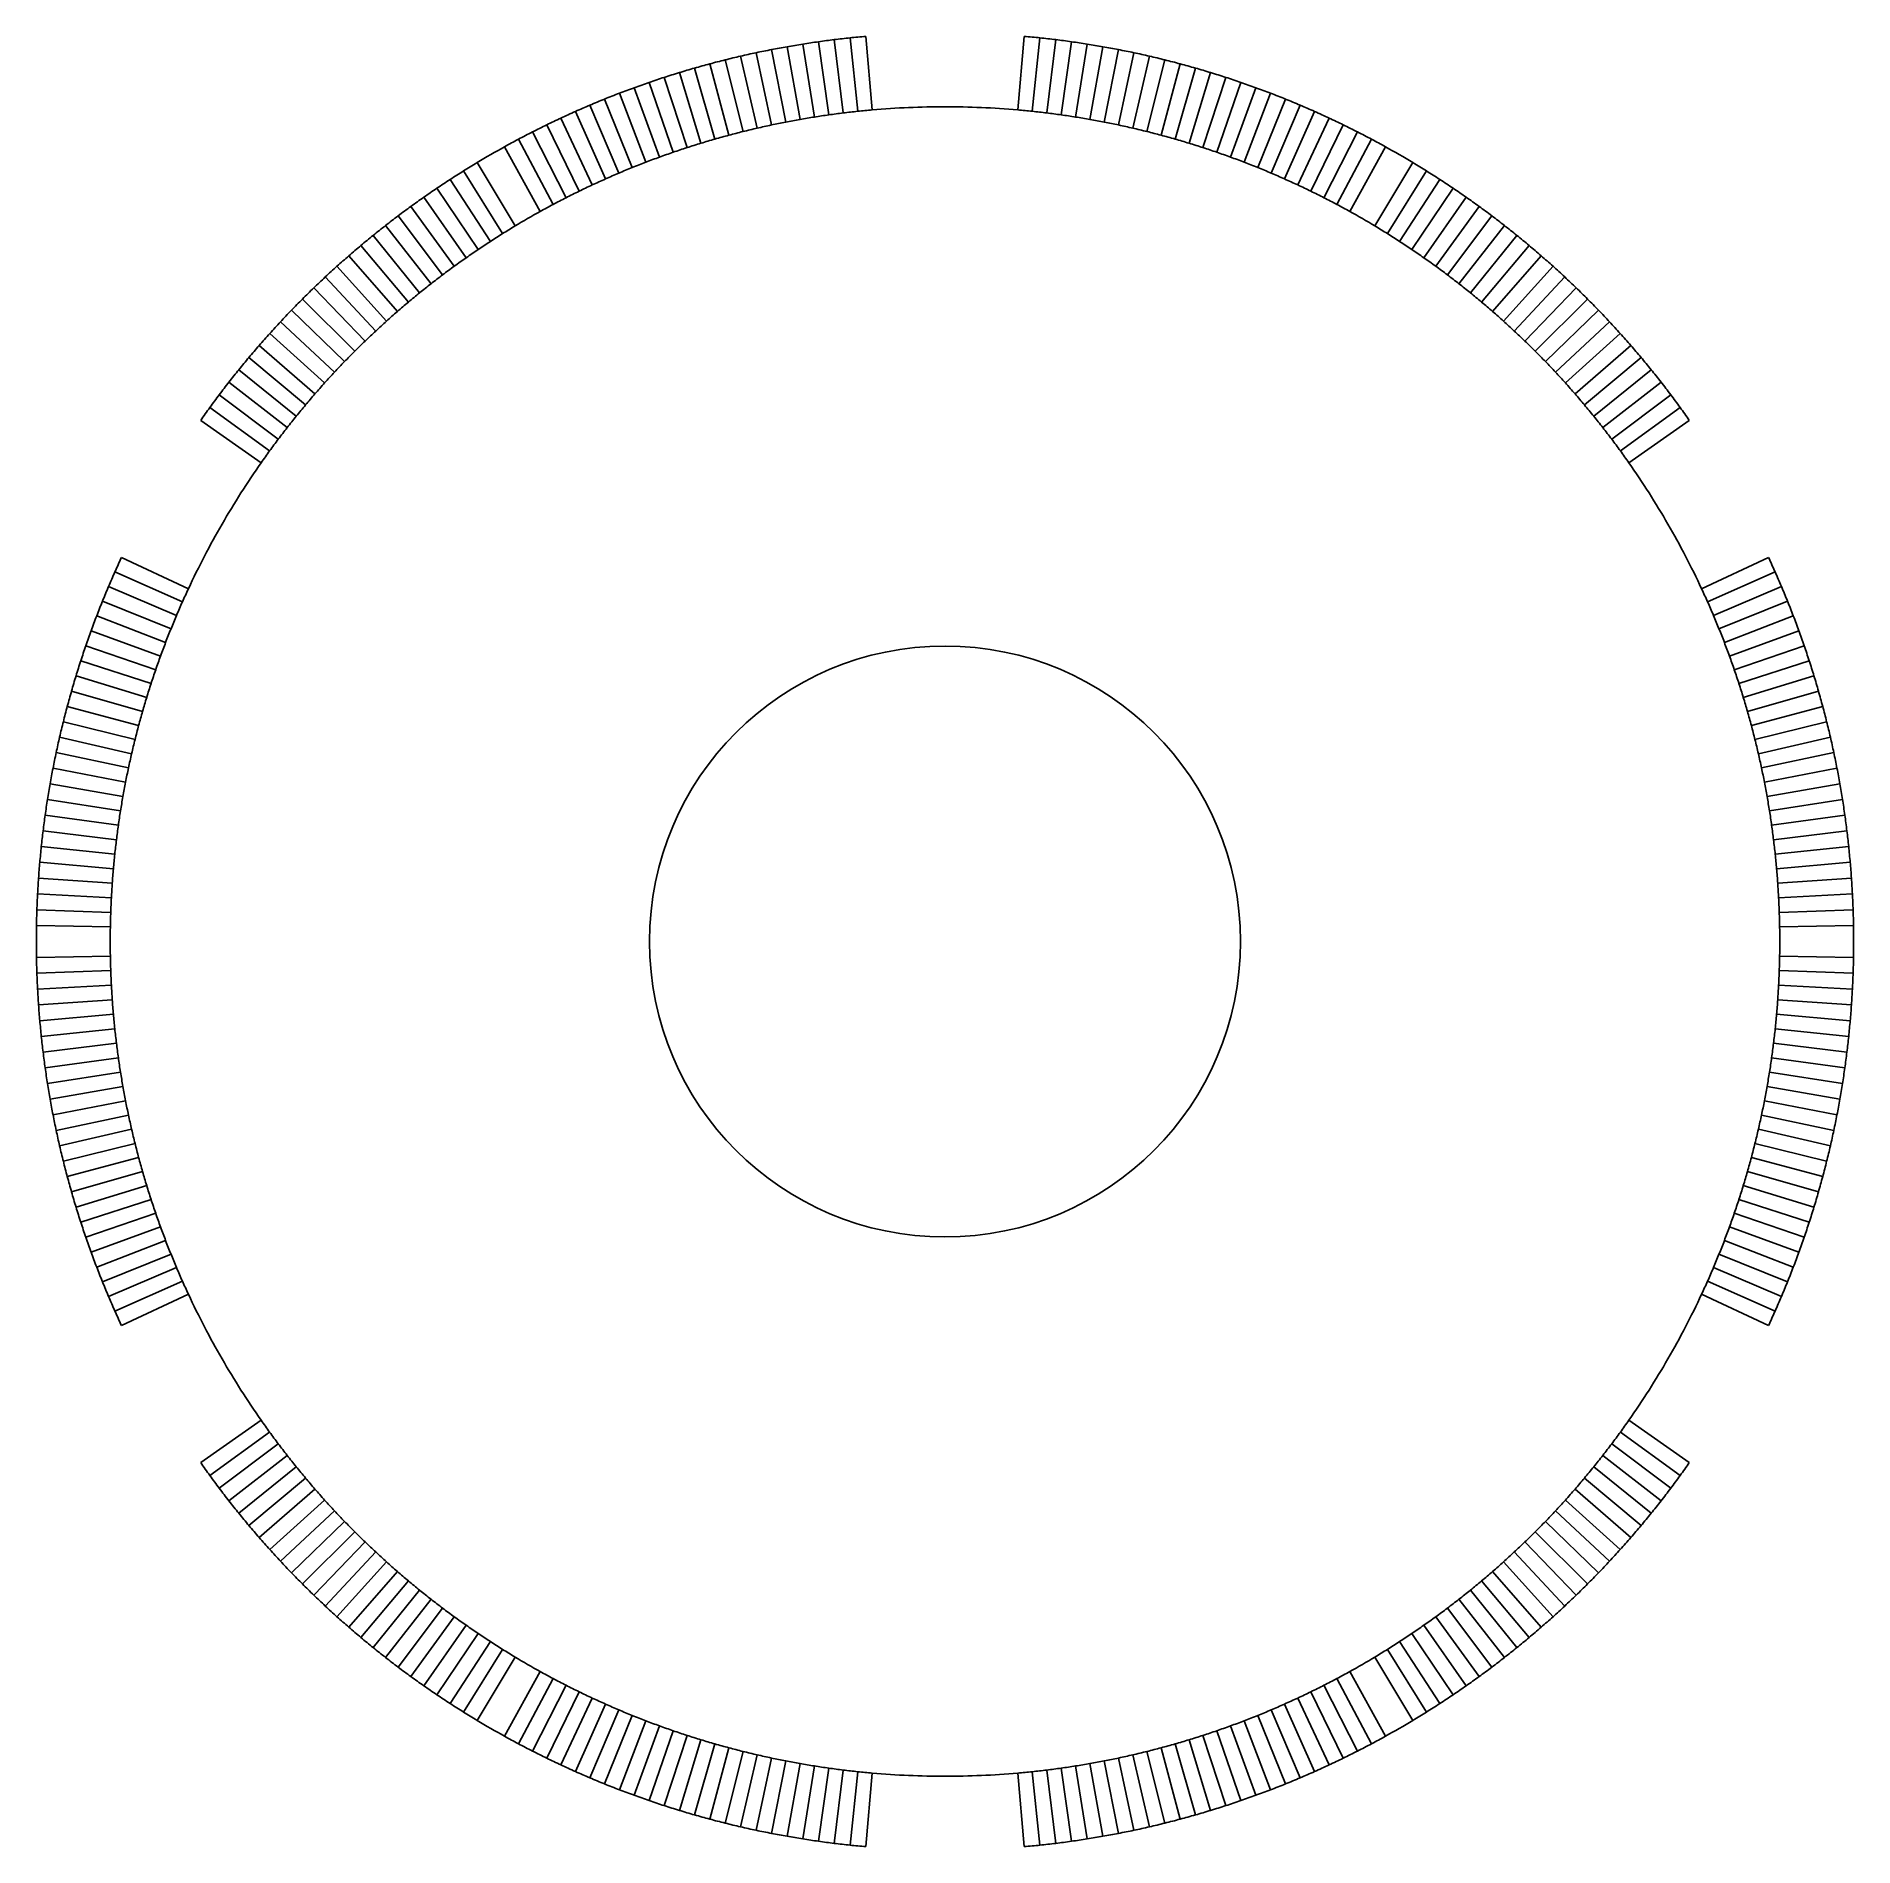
# Model space of a CAD drawing. Extents: x -62 to 62, y -61 to 61.
import ezdxf

# ---------------------------------------------------------------- set-up
doc = ezdxf.new("R2010")
doc.units = 0
doc.layers.add('layer 10', color=7, linetype='CONTINUOUS')

msp = doc.modelspace()

# ---------------------------------------------------------------- linework, layer by layer
at = {"layer": 'layer 10'}
for p, q in [((-10.780708, 55.461936), (-11.734753, 60.370072)), ((-9.811122, 55.641638), (-10.679363, 60.565677)), ((-8.838547, 55.804391), (-9.62072, 60.742833)), ((-7.86328, 55.950146), (-8.559146, 60.901486)), ((-6.885618, 56.078858), (-7.494965, 61.041588)), ((-5.905858, 56.190487), (-6.4285, 61.163097)), ((-4.924299, 56.285), (-5.360078, 61.265974)), ((4.924299, 56.285), (5.360078, 61.265974)), ((5.905858, 56.190487), (6.4285, 61.163097)), ((6.885618, 56.078858), (7.494965, 61.041588)), ((7.86328, 55.950146), (8.559146, 60.901486)), ((8.838547, 55.804391), (9.62072, 60.742833)), ((9.811122, 55.641638), (10.679363, 60.565677)), ((10.780708, 55.461936), (11.734753, 60.370072)), ((-15.573511, 54.311286), (-16.951697, 59.117594)), ((-14.623276, 54.574809), (-15.917371, 59.404438)), ((-13.668587, 54.821709), (-14.878197, 59.673187)), ((-12.709735, 55.051909), (-13.83449, 59.923759)), ((-11.747011, 55.265339), (-12.786569, 60.156077)), ((11.747011, 55.265339), (12.786569, 60.156077)), ((12.709735, 55.051909), (13.83449, 59.923759)), ((13.668587, 54.821709), (14.878197, 59.673187)), ((14.623276, 54.574809), (15.917371, 59.404438)), ((15.573511, 54.311286), (16.951697, 59.117594)), ((-18.394601, 53.4218), (-20.022441, 58.149392)), ((-17.45946, 53.734693), (-19.004545, 58.489976)), ((-16.519001, 54.031219), (-17.98086, 58.812742)), ((16.519001, 54.031219), (17.98086, 58.812742)), ((17.45946, 53.734693), (19.004545, 58.489976)), ((18.394601, 53.4218), (20.022441, 58.149392)), ((-22.076309, 52.008524), (-24.029964, 56.611048)), ((-21.165273, 52.385888), (-23.038305, 57.021807)), ((-20.247789, 52.747294), (-22.039629, 57.415196)), ((-19.324138, 53.092633), (-21.034239, 57.791096)), ((19.324138, 53.092633), (21.034239, 57.791096)), ((20.247789, 52.747294), (22.039629, 57.415196)), ((21.165273, 52.385888), (23.038305, 57.021807)), ((22.076309, 52.008524), (24.029964, 56.611048)), ((-23.877932, 51.20639), (-25.991023, 55.737929)), ((-22.98062, 51.615318), (-25.014304, 56.183046)), ((22.98062, 51.615318), (25.014304, 56.183046)), ((23.877932, 51.20639), (25.991023, 55.737929)), ((-26.525143, 49.886539), (-28.872501, 54.301277)), ((-25.650463, 50.341869), (-27.920416, 54.796901)), ((-24.76797, 50.781864), (-26.959826, 55.275834)), ((24.76797, 50.781864), (26.959826, 55.275834)), ((25.650463, 50.341869), (27.920416, 54.796901)), ((26.525143, 49.886539), (28.872501, 54.301277)), ((-27.391744, 49.416013), (-29.815792, 53.789112)), ((27.391744, 49.416013), (29.815792, 53.789112)), ((-29.940438, 47.914717), (-32.590035, 52.154958)), ((-29.099651, 48.429952), (-31.674842, 52.715789)), ((29.099651, 48.429952), (31.674842, 52.715789)), ((29.940438, 47.914717), (32.590035, 52.154958)), ((-31.594399, 46.840623), (-34.390364, 50.985811)), ((-30.772105, 47.384887), (-33.495301, 51.57824)), ((30.772105, 47.384887), (33.495301, 51.57824)), ((31.594399, 46.840623), (34.390364, 50.985811)), ((-33.209867, 45.70946), (-36.148793, 49.754545)), ((-32.407069, 46.282091), (-35.274951, 50.377851)), ((32.407069, 46.282091), (35.274951, 50.377851)), ((33.209867, 45.70946), (36.148793, 49.754545)), ((-34.784873, 44.522608), (-37.863181, 48.462661)), ((-34.002549, 45.122906), (-37.011624, 49.116084)), ((34.002549, 45.122906), (37.011624, 49.116084)), ((34.784873, 44.522608), (37.863181, 48.462661)), ((-36.3175, 43.281511), (-39.531438, 47.111733)), ((-35.556602, 43.908747), (-38.703204, 47.794477)), ((35.556602, 43.908747), (38.703204, 47.794477)), ((36.3175, 43.281511), (39.531438, 47.111733)), ((-37.805879, 41.987683), (-41.151532, 45.703407)), ((-37.067335, 42.641091), (-40.34763, 46.414639)), ((37.067335, 42.641091), (40.34763, 46.414639)), ((37.805879, 41.987683), (41.151532, 45.703407)), ((-38.532907, 41.321484), (-41.942899, 44.978253)), ((38.532907, 41.321484), (41.942899, 44.978253)), ((-39.951533, 39.951533), (-43.487067, 43.487067)), ((-39.248198, 40.642699), (-42.72149, 44.239398)), ((39.248198, 40.642699), (42.72149, 44.239398)), ((39.951533, 39.951533), (43.487067, 43.487067)), ((-41.321484, 38.532907), (-44.978253, 41.942899)), ((-40.642699, 39.248198), (-44.239398, 42.72149)), ((40.642699, 39.248198), (44.239398, 42.72149)), ((41.321484, 38.532907), (44.978253, 41.942899)), ((-41.987683, 37.805879), (-45.703407, 41.151532)), ((41.987683, 37.805879), (45.703407, 41.151532)), ((-43.281511, 36.3175), (-47.111733, 39.531438)), ((-42.641091, 37.067335), (-46.414639, 40.34763)), ((42.641091, 37.067335), (46.414639, 40.34763)), ((43.281511, 36.3175), (47.111733, 39.531438)), ((-43.908747, 35.556602), (-47.794477, 38.703204)), ((43.908747, 35.556602), (47.794477, 38.703204)), ((-45.122906, 34.002549), (-49.116084, 37.011624)), ((-44.522608, 34.784873), (-48.462661, 37.863181)), ((44.522608, 34.784873), (48.462661, 37.863181)), ((45.122906, 34.002549), (49.116084, 37.011624)), ((-45.70946, 33.209867), (-49.754545, 36.148793)), ((45.70946, 33.209867), (49.754545, 36.148793)), ((-46.282091, 32.407069), (-50.377851, 35.274951)), ((46.282091, 32.407069), (50.377851, 35.274951)), ((-51.20639, 23.877932), (-55.737929, 25.991023)), ((51.20639, 23.877932), (55.737929, 25.991023)), ((-51.615318, 22.98062), (-56.183046, 25.014304)), ((51.615318, 22.98062), (56.183046, 25.014304)), ((-52.008524, 22.076309), (-56.611048, 24.029964)), ((52.008524, 22.076309), (56.611048, 24.029964)), ((-52.385888, 21.165273), (-57.021807, 23.038305)), ((52.385888, 21.165273), (57.021807, 23.038305)), ((-53.092633, 19.324138), (-57.791096, 21.034239)), ((-52.747294, 20.247789), (-57.415196, 22.039629)), ((52.747294, 20.247789), (57.415196, 22.039629)), ((53.092633, 19.324138), (57.791096, 21.034239)), ((-53.4218, 18.394601), (-58.149392, 20.022441)), ((53.4218, 18.394601), (58.149392, 20.022441)), ((-53.734693, 17.45946), (-58.489976, 19.004545)), ((53.734693, 17.45946), (58.489976, 19.004545)), ((-54.031219, 16.519001), (-58.812742, 17.98086)), ((54.031219, 16.519001), (58.812742, 17.98086)), ((-54.311286, 15.573511), (-59.117594, 16.951697)), ((54.311286, 15.573511), (59.117594, 16.951697)), ((-54.821709, 13.668587), (-59.673187, 14.878197)), ((-54.574809, 14.623276), (-59.404438, 15.917371)), ((54.574809, 14.623276), (59.404438, 15.917371)), ((54.821709, 13.668587), (59.673187, 14.878197)), ((-55.051909, 12.709735), (-59.923759, 13.83449)), ((55.051909, 12.709735), (59.923759, 13.83449)), ((-55.265339, 11.747011), (-60.156077, 12.786569)), ((55.265339, 11.747011), (60.156077, 12.786569)), ((-55.461936, 10.780708), (-60.370072, 11.734753)), ((55.461936, 10.780708), (60.370072, 11.734753)), ((-55.641638, 9.811122), (-60.565677, 10.679363)), ((55.641638, 9.811122), (60.565677, 10.679363)), ((-55.804391, 8.838547), (-60.742833, 9.62072)), ((55.804391, 8.838547), (60.742833, 9.62072)), ((-56.078858, 6.885618), (-61.041588, 7.494965)), ((-55.950146, 7.86328), (-60.901486, 8.559146)), ((55.950146, 7.86328), (60.901486, 8.559146)), ((56.078858, 6.885618), (61.041588, 7.494965)), ((-56.190487, 5.905858), (-61.163097, 6.4285)), ((56.190487, 5.905858), (61.163097, 6.4285)), ((-56.285, 4.924299), (-61.265974, 5.360078)), ((56.285, 4.924299), (61.265974, 5.360078)), ((-56.362369, 3.941241), (-61.350189, 4.290023)), ((56.362369, 3.941241), (61.350189, 4.290023)), ((-56.422569, 2.956982), (-61.415716, 3.218661)), ((56.422569, 2.956982), (61.415716, 3.218661)), ((-56.465582, 1.971822), (-61.462536, 2.146319)), ((56.465582, 1.971822), (61.462536, 2.146319)), ((-56.491395, 0.986061), (-61.490633, 1.073323)), ((56.491395, 0.986061), (61.490633, 1.073323)), ((-56.491395, -0.986061), (-61.490633, -1.073323)), ((56.491395, -0.986061), (61.490633, -1.073323)), ((-56.465582, -1.971822), (-61.462536, -2.146319)), ((56.465582, -1.971822), (61.462536, -2.146319)), ((-56.422569, -2.956982), (-61.415716, -3.218661)), ((56.422569, -2.956982), (61.415716, -3.218661)), ((-56.362369, -3.941241), (-61.350189, -4.290023)), ((56.362369, -3.941241), (61.350189, -4.290023)), ((-56.285, -4.924299), (-61.265974, -5.360078)), ((-56.190487, -5.905858), (-61.163097, -6.4285)), ((56.190487, -5.905858), (61.163097, -6.4285)), ((56.285, -4.924299), (61.265974, -5.360078)), ((-56.078858, -6.885618), (-61.041588, -7.494965)), ((56.078858, -6.885618), (61.041588, -7.494965)), ((-55.950146, -7.86328), (-60.901486, -8.559146)), ((55.950146, -7.86328), (60.901486, -8.559146)), ((-55.804391, -8.838547), (-60.742833, -9.62072)), ((-55.641638, -9.811122), (-60.565677, -10.679363)), ((55.641638, -9.811122), (60.565677, -10.679363)), ((55.804391, -8.838547), (60.742833, -9.62072)), ((-55.461936, -10.780708), (-60.370072, -11.734753)), ((55.461936, -10.780708), (60.370072, -11.734753)), ((-55.265339, -11.747011), (-60.156077, -12.786569)), ((55.265339, -11.747011), (60.156077, -12.786569)), ((-55.051909, -12.709735), (-59.923759, -13.83449)), ((55.051909, -12.709735), (59.923759, -13.83449)), ((-54.821709, -13.668587), (-59.673187, -14.878197)), ((-54.574809, -14.623276), (-59.404438, -15.917371)), ((54.574809, -14.623276), (59.404438, -15.917371)), ((54.821709, -13.668587), (59.673187, -14.878197)), ((-54.311286, -15.573511), (-59.117594, -16.951697)), ((54.311286, -15.573511), (59.117594, -16.951697)), ((-54.031219, -16.519001), (-58.812742, -17.98086)), ((54.031219, -16.519001), (58.812742, -17.98086)), ((-53.734693, -17.45946), (-58.489976, -19.004545)), ((-53.4218, -18.394601), (-58.149392, -20.022441)), ((53.4218, -18.394601), (58.149392, -20.022441)), ((53.734693, -17.45946), (58.489976, -19.004545)), ((-53.092633, -19.324138), (-57.791096, -21.034239)), ((53.092633, -19.324138), (57.791096, -21.034239)), ((-52.747294, -20.247789), (-57.415196, -22.039629)), ((52.747294, -20.247789), (57.415196, -22.039629)), ((-52.385888, -21.165273), (-57.021807, -23.038305)), ((-52.008524, -22.076309), (-56.611048, -24.029964)), ((52.008524, -22.076309), (56.611048, -24.029964)), ((52.385888, -21.165273), (57.021807, -23.038305)), ((-51.615318, -22.98062), (-56.183046, -25.014304)), ((51.615318, -22.98062), (56.183046, -25.014304)), ((-51.20639, -23.877932), (-55.737929, -25.991023)), ((51.20639, -23.877932), (55.737929, -25.991023)), ((-46.282091, -32.407069), (-50.377851, -35.274951)), ((-45.70946, -33.209867), (-49.754545, -36.148793)), ((45.70946, -33.209867), (49.754545, -36.148793)), ((46.282091, -32.407069), (50.377851, -35.274951)), ((-45.122906, -34.002549), (-49.116084, -37.011624)), ((45.122906, -34.002549), (49.116084, -37.011624)), ((-44.522608, -34.784873), (-48.462661, -37.863181)), ((-43.908747, -35.556602), (-47.794477, -38.703204)), ((43.908747, -35.556602), (47.794477, -38.703204)), ((44.522608, -34.784873), (48.462661, -37.863181)), ((-43.281511, -36.3175), (-47.111733, -39.531438)), ((43.281511, -36.3175), (47.111733, -39.531438)), ((-42.641091, -37.067335), (-46.414639, -40.34763)), ((-41.987683, -37.805879), (-45.703407, -41.151532)), ((41.987683, -37.805879), (45.703407, -41.151532)), ((42.641091, -37.067335), (46.414639, -40.34763)), ((-41.321484, -38.532907), (-44.978253, -41.942899)), ((-40.642699, -39.248198), (-44.239398, -42.72149)), ((40.642699, -39.248198), (44.239398, -42.72149)), ((41.321484, -38.532907), (44.978253, -41.942899)), ((-39.951533, -39.951533), (-43.487067, -43.487067)), ((39.951533, -39.951533), (43.487067, -43.487067)), ((-39.248198, -40.642699), (-42.72149, -44.239398)), ((-38.532907, -41.321484), (-41.942899, -44.978253)), ((38.532907, -41.321484), (41.942899, -44.978253)), ((39.248198, -40.642699), (42.72149, -44.239398)), ((-37.805879, -41.987683), (-41.151532, -45.703407)), ((-37.067335, -42.641091), (-40.34763, -46.414639)), ((37.067335, -42.641091), (40.34763, -46.414639)), ((37.805879, -41.987683), (41.151532, -45.703407)), ((-36.3175, -43.281511), (-39.531438, -47.111733)), ((-35.556602, -43.908747), (-38.703204, -47.794477)), ((35.556602, -43.908747), (38.703204, -47.794477)), ((36.3175, -43.281511), (39.531438, -47.111733)), ((-34.784873, -44.522608), (-37.863181, -48.462661)), ((-34.002549, -45.122906), (-37.011624, -49.116084)), ((34.002549, -45.122906), (37.011624, -49.116084)), ((34.784873, -44.522608), (37.863181, -48.462661)), ((-33.209867, -45.70946), (-36.148793, -49.754545)), ((-32.407069, -46.282091), (-35.274951, -50.377851)), ((32.407069, -46.282091), (35.274951, -50.377851)), ((33.209867, -45.70946), (36.148793, -49.754545)), ((-31.594399, -46.840623), (-34.390364, -50.985811)), ((-30.772105, -47.384887), (-33.495301, -51.57824)), ((-29.940438, -47.914717), (-32.590035, -52.154958)), ((29.940438, -47.914717), (32.590035, -52.154958)), ((30.772105, -47.384887), (33.495301, -51.57824)), ((31.594399, -46.840623), (34.390364, -50.985811)), ((-29.099651, -48.429952), (-31.674842, -52.715789)), ((29.099651, -48.429952), (31.674842, -52.715789)), ((-27.391744, -49.416013), (-29.815792, -53.789112)), ((-26.525143, -49.886539), (-28.872501, -54.301277)), ((-25.650463, -50.341869), (-27.920416, -54.796901)), ((25.650463, -50.341869), (27.920416, -54.796901)), ((26.525143, -49.886539), (28.872501, -54.301277)), ((27.391744, -49.416013), (29.815792, -53.789112)), ((-24.76797, -50.781864), (-26.959826, -55.275834)), ((-23.877932, -51.20639), (-25.991023, -55.737929)), ((-22.98062, -51.615318), (-25.014304, -56.183046)), ((22.98062, -51.615318), (25.014304, -56.183046)), ((23.877932, -51.20639), (25.991023, -55.737929)), ((24.76797, -50.781864), (26.959826, -55.275834)), ((-22.076309, -52.008524), (-24.029964, -56.611048)), ((-21.165273, -52.385888), (-23.038305, -57.021807)), ((-20.247789, -52.747294), (-22.039629, -57.415196)), ((20.247789, -52.747294), (22.039629, -57.415196)), ((21.165273, -52.385888), (23.038305, -57.021807)), ((22.076309, -52.008524), (24.029964, -56.611048)), ((-19.324138, -53.092633), (-21.034239, -57.791096)), ((-18.394601, -53.4218), (-20.022441, -58.149392)), ((-17.45946, -53.734693), (-19.004545, -58.489976)), ((-16.519001, -54.031219), (-17.98086, -58.812742)), ((16.519001, -54.031219), (17.98086, -58.812742)), ((17.45946, -53.734693), (19.004545, -58.489976)), ((18.394601, -53.4218), (20.022441, -58.149392)), ((19.324138, -53.092633), (21.034239, -57.791096)), ((-15.573511, -54.311286), (-16.951697, -59.117594)), ((-14.623276, -54.574809), (-15.917371, -59.404438)), ((-13.668587, -54.821709), (-14.878197, -59.673187)), ((-12.709735, -55.051909), (-13.83449, -59.923759)), ((-11.747011, -55.265339), (-12.786569, -60.156077)), ((11.747011, -55.265339), (12.786569, -60.156077)), ((12.709735, -55.051909), (13.83449, -59.923759)), ((13.668587, -54.821709), (14.878197, -59.673187)), ((14.623276, -54.574809), (15.917371, -59.404438)), ((15.573511, -54.311286), (16.951697, -59.117594)), ((-10.780708, -55.461936), (-11.734753, -60.370072)), ((-9.811122, -55.641638), (-10.679363, -60.565677)), ((-8.838547, -55.804391), (-9.62072, -60.742833)), ((-7.86328, -55.950146), (-8.559146, -60.901486)), ((-6.885618, -56.078858), (-7.494965, -61.041588)), ((-5.905858, -56.190487), (-6.4285, -61.163097)), ((-4.924299, -56.285), (-5.360078, -61.265974)), ((4.924299, -56.285), (5.360078, -61.265974)), ((5.905858, -56.190487), (6.4285, -61.163097)), ((6.885618, -56.078858), (7.494965, -61.041588)), ((7.86328, -55.950146), (8.559146, -60.901486)), ((8.838547, -55.804391), (9.62072, -60.742833)), ((9.811122, -55.641638), (10.679363, -60.565677)), ((10.780708, -55.461936), (11.734753, -60.370072))]:
    msp.add_line(p, q, dxfattribs=at)
for radius, start, end in [(61.5, 101, 102), (61.5, 100, 101), (61.5, 99, 100), (61.5, 98, 99), (61.5, 97, 98), (61.5, 96, 97), (61.5, 95, 96), (61.5, 84, 85), (61.5, 83, 84), (61.5, 82, 83), (61.5, 81, 82), (61.5, 80, 81), (61.5, 79, 80), (61.5, 78, 79), (61.5, 106, 107), (61.5, 105, 106), (61.5, 104, 105), (61.5, 103, 104), (61.5, 102, 103), (61.5, 77, 78), (61.5, 76, 77), (61.5, 75, 76), (61.5, 74, 75), (61.5, 73, 74), (61.5, 109, 110), (61.5, 108, 109), (61.5, 107, 108), (61.5, 72, 73), (61.5, 71, 72), (61.5, 70, 71), (61.5, 113, 114), (61.5, 112, 113), (61.5, 111, 112), (61.5, 110, 111), (61.5, 69, 70), (61.5, 68, 69), (61.5, 67, 68), (61.5, 66, 67), (61.5, 115, 116), (61.5, 114, 115), (56.5, 101, 102), (56.5, 100, 101), (56.5, 99, 100), (56.5, 98, 99), (56.5, 97, 98), (56.5, 96, 97), (56.5, 95, 96), (56.5, 90, 95), (56.5, 85, 90), (56.5, 84, 85), (56.5, 83, 84), (56.5, 82, 83), (56.5, 81, 82), (56.5, 80, 81), (56.5, 79, 80), (56.5, 78, 79), (61.5, 65, 66), (61.5, 64, 65), (61.5, 118, 119), (61.5, 117, 118), (61.5, 116, 117), (56.5, 106, 107), (56.5, 105, 106), (56.5, 104, 105), (56.5, 103, 104), (56.5, 102, 103), (56.5, 77, 78), (56.5, 76, 77), (56.5, 75, 76), (56.5, 74, 75), (56.5, 73, 74), (61.5, 63, 64), (61.5, 62, 63), (61.5, 61, 62), (61.5, 119, 121), (56.5, 110, 111), (56.5, 109, 110), (56.5, 108, 109), (56.5, 107, 108), (56.5, 72, 73), (56.5, 71, 72), (56.5, 70, 71), (56.5, 69, 70), (61.5, 59, 61), (61.5, 122, 123), (61.5, 121, 122), (56.5, 113, 114), (56.5, 112, 113), (56.5, 111, 112), (56.5, 68, 69), (56.5, 67, 68), (56.5, 66, 67), (61.5, 58, 59), (61.5, 57, 58), (61.5, 124, 125), (61.5, 123, 124), (56.5, 116, 117), (56.5, 115, 116), (56.5, 114, 115), (56.5, 65, 66), (56.5, 64, 65), (56.5, 63, 64), (61.5, 56, 57), (61.5, 55, 56), (61.5, 126, 127), (61.5, 125, 126), (56.5, 119, 121), (56.5, 118, 119), (56.5, 117, 118), (56.5, 62, 63), (56.5, 61, 62), (56.5, 59, 61), (61.5, 54, 55), (61.5, 53, 54), (61.5, 128, 129), (61.5, 127, 128), (56.5, 121, 122), (56.5, 58, 59), (61.5, 52, 53), (61.5, 51, 52), (61.5, 130, 131), (61.5, 129, 130), (56.5, 124, 125), (56.5, 123, 124), (56.5, 122, 123), (56.5, 57, 58), (56.5, 56, 57), (56.5, 55, 56), (61.5, 50, 51), (61.5, 49, 50), (61.5, 132, 133), (61.5, 131, 132), (56.5, 126, 127), (56.5, 125, 126), (56.5, 54, 55), (56.5, 53, 54), (61.5, 48, 49), (61.5, 47, 48), (61.5, 133, 134), (56.5, 128, 129), (56.5, 127, 128), (56.5, 52, 53), (56.5, 51, 52), (61.5, 46, 47), (61.5, 135, 136), (61.5, 134, 135), (56.5, 130, 131), (56.5, 129, 130), (56.5, 50, 51), (56.5, 49, 50), (61.5, 45, 46), (61.5, 44, 45), (61.5, 137, 138), (61.5, 136, 137), (56.5, 132, 133), (56.5, 131, 132), (56.5, 48, 49), (56.5, 47, 48), (61.5, 43, 44), (61.5, 42, 43), (61.5, 138, 139), (56.5, 134, 135), (56.5, 133, 134), (56.5, 46, 47), (56.5, 45, 46), (61.5, 41, 42), (61.5, 140, 141), (61.5, 139, 140), (56.5, 135, 136), (56.5, 44, 45), (61.5, 40, 41), (61.5, 39, 40), (61.5, 141, 142), (56.5, 137, 138), (56.5, 136, 137), (56.5, 43, 44), (56.5, 42, 43), (61.5, 38, 39), (61.5, 143, 144), (61.5, 142, 143), (56.5, 139, 140), (56.5, 138, 139), (56.5, 41, 42), (56.5, 40, 41), (61.5, 37, 38), (61.5, 36, 37), (61.5, 144, 145), (56.5, 140, 141), (56.5, 39, 40), (61.5, 35, 36), (56.5, 142, 143), (56.5, 141, 142), (56.5, 38, 39), (56.5, 37, 38), (56.5, 143, 144), (56.5, 36, 37), (56.5, 145, 150), (56.5, 144, 145), (56.5, 35, 36), (56.5, 30, 35), (56.5, 150, 155), (56.5, 25, 30), (61.5, 155, 156), (61.5, 24, 25), (61.5, 156, 157), (61.5, 23, 24), (61.5, 157, 158), (56.5, 155, 156), (56.5, 24, 25), (61.5, 22, 23), (61.5, 158, 159), (56.5, 156, 157), (56.5, 23, 24), (61.5, 21, 22), (61.5, 160, 161), (61.5, 159, 160), (56.5, 158, 159), (56.5, 157, 158), (56.5, 22, 23), (56.5, 21, 22), (61.5, 20, 21), (61.5, 19, 20), (61.5, 161, 162), (56.5, 159, 160), (20, 0, 180), (56.5, 20, 21), (61.5, 18, 19), (61.5, 162, 163), (56.5, 160, 161), (56.5, 19, 20), (61.5, 17, 18), (61.5, 163, 164), (56.5, 162, 163), (56.5, 161, 162), (56.5, 18, 19), (56.5, 17, 18), (61.5, 16, 17), (61.5, 164, 165), (56.5, 163, 164), (56.5, 16, 17), (61.5, 15, 16), (61.5, 166, 167), (61.5, 165, 166), (56.5, 164, 165), (56.5, 15, 16), (61.5, 14, 15), (61.5, 13, 14), (61.5, 167, 168), (56.5, 166, 167), (56.5, 165, 166), (56.5, 14, 15), (56.5, 13, 14), (61.5, 12, 13), (61.5, 168, 169), (56.5, 167, 168), (56.5, 12, 13), (61.5, 11, 12), (61.5, 169, 170), (56.5, 168, 169), (56.5, 11, 12), (61.5, 10, 11), (61.5, 170, 171), (56.5, 169, 170), (56.5, 10, 11), (61.5, 9, 10), (61.5, 171, 172), (56.5, 171, 172), (56.5, 170, 171), (56.5, 9, 10), (56.5, 8, 9), (61.5, 8, 9), (61.5, 173, 174), (61.5, 172, 173), (56.5, 172, 173), (56.5, 7, 8), (61.5, 7, 8), (61.5, 6, 7), (61.5, 174, 175), (56.5, 173, 174), (56.5, 6, 7), (61.5, 5, 6), (61.5, 175, 176), (56.5, 175, 176), (56.5, 174, 175), (56.5, 5, 6), (56.5, 4, 5), (61.5, 4, 5), (61.5, 176, 177), (56.5, 176, 177), (56.5, 3, 4), (61.5, 3, 4), (61.5, 177, 178), (56.5, 177, 178), (56.5, 2, 3), (61.5, 2, 3), (61.5, 178, 179), (56.5, 178, 179), (56.5, 1, 2), (61.5, 1, 2), (61.5, 179, 181), (56.5, 179, 181), (20, 180, 0), (56.5, 359, 1), (61.5, 359, 1), (61.5, 181, 182), (56.5, 181, 182), (56.5, 358, 359), (61.5, 358, 359), (61.5, 182, 183), (56.5, 182, 183), (56.5, 357, 358), (61.5, 357, 358), (61.5, 183, 184), (56.5, 183, 184), (56.5, 356, 357), (61.5, 356, 357), (61.5, 184, 185), (56.5, 184, 185), (56.5, 355, 356), (61.5, 355, 356), (61.5, 185, 186), (56.5, 185, 186), (56.5, 186, 187), (56.5, 353, 354), (56.5, 354, 355), (61.5, 354, 355), (61.5, 186, 187), (56.5, 187, 188), (56.5, 352, 353), (61.5, 353, 354), (61.5, 187, 188), (61.5, 188, 189), (56.5, 188, 189), (56.5, 351, 352), (61.5, 351, 352), (61.5, 352, 353), (61.5, 189, 190), (56.5, 189, 190), (56.5, 190, 191), (56.5, 349, 350), (56.5, 350, 351), (61.5, 350, 351), (61.5, 190, 191), (56.5, 191, 192), (56.5, 348, 349), (61.5, 349, 350), (61.5, 191, 192), (56.5, 192, 193), (56.5, 347, 348), (61.5, 348, 349), (61.5, 192, 193), (56.5, 193, 194), (56.5, 346, 347), (61.5, 347, 348), (61.5, 193, 194), (56.5, 194, 195), (56.5, 195, 196), (56.5, 344, 345), (56.5, 345, 346), (61.5, 346, 347), (61.5, 194, 195), (61.5, 195, 196), (56.5, 196, 197), (56.5, 343, 344), (61.5, 344, 345), (61.5, 345, 346), (61.5, 196, 197), (56.5, 197, 198), (56.5, 342, 343), (61.5, 343, 344), (61.5, 197, 198), (56.5, 198, 199), (56.5, 199, 200), (56.5, 340, 341), (56.5, 341, 342), (61.5, 342, 343), (61.5, 198, 199), (56.5, 200, 201), (56.5, 339, 340), (61.5, 341, 342), (61.5, 199, 200), (56.5, 201, 202), (56.5, 338, 339), (61.5, 340, 341), (61.5, 200, 201), (61.5, 201, 202), (56.5, 202, 203), (56.5, 203, 204), (56.5, 336, 337), (56.5, 337, 338), (61.5, 338, 339), (61.5, 339, 340), (61.5, 202, 203), (56.5, 204, 205), (56.5, 335, 336), (61.5, 337, 338), (61.5, 203, 204), (56.5, 205, 210), (56.5, 330, 335), (61.5, 336, 337), (61.5, 204, 205), (61.5, 335, 336), (56.5, 210, 215), (56.5, 325, 330), (56.5, 215, 216), (56.5, 216, 217), (56.5, 323, 324), (56.5, 324, 325), (56.5, 217, 218), (56.5, 322, 323), (61.5, 215, 216), (56.5, 218, 219), (56.5, 219, 220), (56.5, 320, 321), (56.5, 321, 322), (61.5, 324, 325), (61.5, 216, 217), (56.5, 220, 221), (56.5, 319, 320), (61.5, 323, 324), (61.5, 217, 218), (61.5, 218, 219), (56.5, 221, 222), (56.5, 222, 223), (56.5, 317, 318), (56.5, 318, 319), (61.5, 321, 322), (61.5, 322, 323), (61.5, 219, 220), (56.5, 223, 224), (56.5, 224, 225), (56.5, 315, 316), (56.5, 316, 317), (61.5, 320, 321), (61.5, 220, 221), (61.5, 221, 222), (56.5, 225, 226), (56.5, 314, 315), (61.5, 318, 319), (61.5, 319, 320), (61.5, 222, 223), (56.5, 226, 227), (56.5, 227, 228), (56.5, 312, 313), (56.5, 313, 314), (61.5, 317, 318), (61.5, 223, 224), (61.5, 224, 225), (56.5, 228, 229), (56.5, 229, 230), (56.5, 310, 311), (56.5, 311, 312), (61.5, 315, 316), (61.5, 316, 317), (61.5, 225, 226), (61.5, 226, 227), (56.5, 230, 231), (56.5, 231, 232), (56.5, 308, 309), (56.5, 309, 310), (61.5, 313, 314), (61.5, 314, 315), (61.5, 227, 228), (56.5, 232, 233), (56.5, 233, 234), (56.5, 306, 307), (56.5, 307, 308), (61.5, 312, 313), (61.5, 228, 229), (61.5, 229, 230), (56.5, 234, 235), (56.5, 235, 236), (56.5, 304, 305), (56.5, 305, 306), (61.5, 310, 311), (61.5, 311, 312), (61.5, 230, 231), (61.5, 231, 232), (56.5, 236, 237), (56.5, 237, 238), (56.5, 238, 239), (56.5, 301, 302), (56.5, 302, 303), (56.5, 303, 304), (61.5, 308, 309), (61.5, 309, 310), (61.5, 232, 233), (61.5, 233, 234), (56.5, 239, 241), (56.5, 299, 301), (61.5, 306, 307), (61.5, 307, 308), (61.5, 234, 235), (61.5, 235, 236), (56.5, 241, 242), (56.5, 242, 243), (56.5, 243, 244), (56.5, 296, 297), (56.5, 297, 298), (56.5, 298, 299), (61.5, 304, 305), (61.5, 305, 306), (61.5, 236, 237), (61.5, 237, 238), (56.5, 244, 245), (56.5, 245, 246), (56.5, 246, 247), (56.5, 293, 294), (56.5, 294, 295), (56.5, 295, 296), (61.5, 302, 303), (61.5, 303, 304), (61.5, 238, 239), (61.5, 239, 241), (56.5, 247, 248), (56.5, 248, 249), (56.5, 249, 250), (56.5, 290, 291), (56.5, 291, 292), (56.5, 292, 293), (61.5, 299, 301), (61.5, 301, 302), (61.5, 241, 242), (56.5, 250, 251), (56.5, 251, 252), (56.5, 252, 253), (56.5, 253, 254), (56.5, 286, 287), (56.5, 287, 288), (56.5, 288, 289), (56.5, 289, 290), (61.5, 298, 299), (61.5, 242, 243), (61.5, 243, 244), (61.5, 244, 245), (56.5, 254, 255), (56.5, 255, 256), (56.5, 256, 257), (56.5, 257, 258), (56.5, 258, 259), (56.5, 281, 282), (56.5, 282, 283), (56.5, 283, 284), (56.5, 284, 285), (56.5, 285, 286), (61.5, 295, 296), (61.5, 296, 297), (61.5, 297, 298), (61.5, 245, 246), (61.5, 246, 247), (56.5, 259, 260), (56.5, 260, 261), (56.5, 261, 262), (56.5, 262, 263), (56.5, 263, 264), (56.5, 264, 265), (56.5, 265, 270), (56.5, 270, 275), (56.5, 275, 276), (56.5, 276, 277), (56.5, 277, 278), (56.5, 278, 279), (56.5, 279, 280), (56.5, 280, 281), (61.5, 293, 294), (61.5, 294, 295), (61.5, 247, 248), (61.5, 248, 249), (61.5, 249, 250), (61.5, 250, 251), (61.5, 289, 290), (61.5, 290, 291), (61.5, 291, 292), (61.5, 292, 293), (61.5, 251, 252), (61.5, 252, 253), (61.5, 253, 254), (61.5, 286, 287), (61.5, 287, 288), (61.5, 288, 289), (61.5, 254, 255), (61.5, 255, 256), (61.5, 256, 257), (61.5, 257, 258), (61.5, 258, 259), (61.5, 281, 282), (61.5, 282, 283), (61.5, 283, 284), (61.5, 284, 285), (61.5, 285, 286), (61.5, 259, 260), (61.5, 260, 261), (61.5, 261, 262), (61.5, 262, 263), (61.5, 263, 264), (61.5, 264, 265), (61.5, 275, 276), (61.5, 276, 277), (61.5, 277, 278), (61.5, 278, 279), (61.5, 279, 280), (61.5, 280, 281)]:
    msp.add_arc((0, 0), radius, start, end, dxfattribs=at)

doc.saveas('drawing.dxf')
